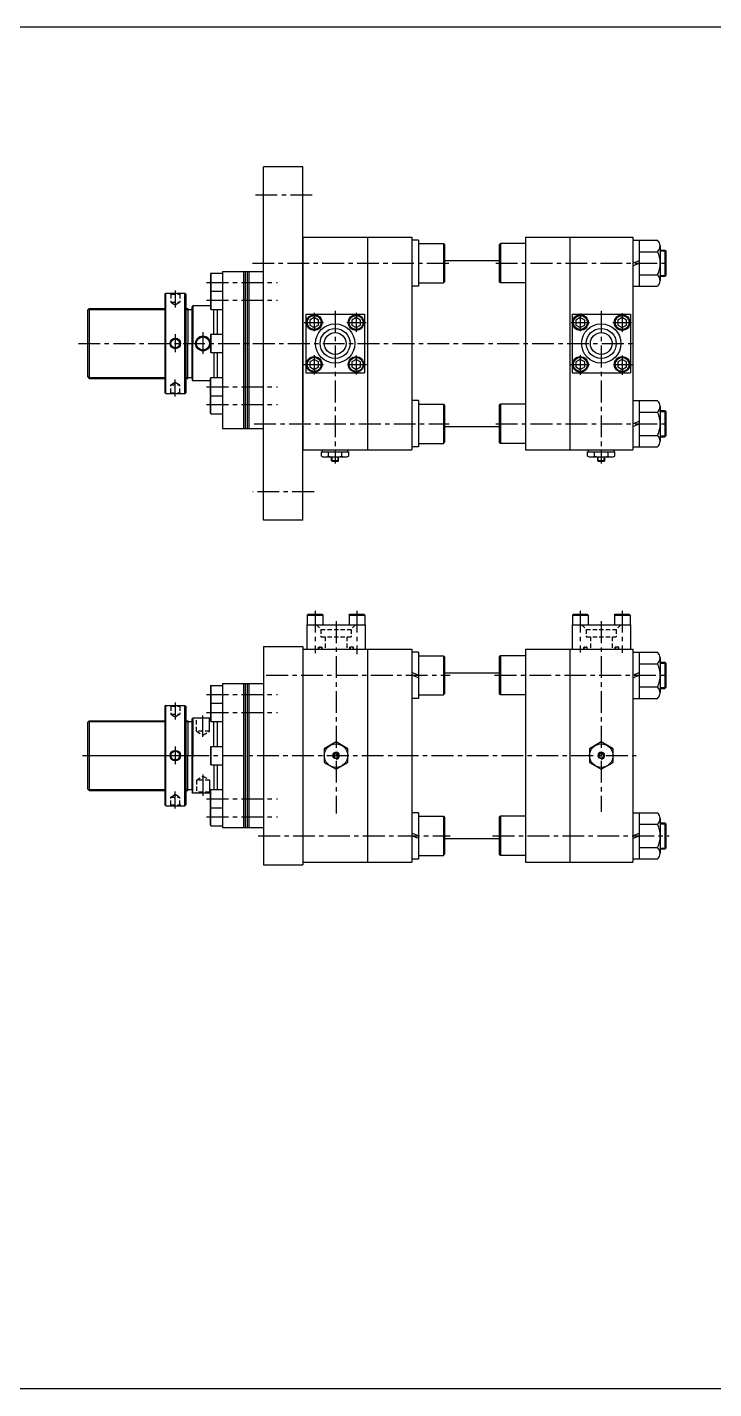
# Model space of a CAD drawing. Extents: x -819 to 9283, y 0 to 5329.
# Drawn here: x 1800 to 2587, y 0 to 1560 of the extents above; entities that cross this region are included whole.
import ezdxf

# ---------------------------------------------------------------- set-up
doc = ezdxf.new("R2010")
doc.units = 0
doc.header["$LTSCALE"] = 10
doc.header["$MEASUREMENT"] = 0
doc.linetypes.add('CENTERX2', pattern=[4, 2.5, -0.5, 0.5, -0.5])
doc.linetypes.add('HIDDENX2', pattern=[0.75, 0.5, -0.25])
doc.layers.get('0').update_dxf_attribs({"linetype": 'CONTINUOUS'})
doc.layers.get('DEFPOINTS').update_dxf_attribs({"linetype": 'CONTINUOUS'})
for name, color, linetype in [('CEN', 1, 'CENTERX2'), ('HID', 2, 'HIDDENX2'), ('ML', 7, 'CONTINUOUS')]:
    doc.layers.add(name, color=color, linetype=linetype)

msp = doc.modelspace()

# ---------------------------------------------------------------- linework, layer by layer
for p, q in [((9283.2, 1560.3), (0, 1560.3)), ((9283.2, 0), (0, 0))]:
    msp.add_line(p, q)
at = {"color": 7, "linetype": 'Continuous'}
for p, q in [((2137.1, 1068.8), (2137.1, 1073.9)), ((2137.1, 1073.9), (2143.4, 1073.9)), ((2138.1, 1073.9), (2138.1, 1075.9)), ((2138.1, 1075.9), (2167.3, 1075.9)), ((2140.3, 1067.9), (2165.1, 1067.9)), ((2143.4, 1073.9), (2168.3, 1073.9)), ((2144.9, 1068.8), (2144.9, 1073.9)), ((2148.7, 1068.1), (2148.7, 1068.1)), ((2148.7, 1063.4), (2148.7, 1067.9)), ((2148.7, 1063.4), (2149.2, 1062.9)), ((2156.7, 1063.4), (2148.7, 1063.4)), ((2149.2, 1062.9), (2156.2, 1062.9)), ((2156.7, 1063.4), (2156.2, 1062.9)), ((2156.7, 1063.4), (2156.7, 1067.9)), ((2160.5, 1068.8), (2160.5, 1073.9)), ((2167.3, 1073.9), (2167.3, 1075.9)), ((2168.3, 1068.8), (2168.3, 1073.9)), ((2442.1, 1068.8), (2442.1, 1073.9)), ((2442.1, 1073.9), (2448.4, 1073.9)), ((2443.1, 1073.9), (2443.1, 1075.9)), ((2443.1, 1075.9), (2472.3, 1075.9)), ((2445.3, 1067.9), (2470.1, 1067.9)), ((2448.4, 1073.9), (2473.3, 1073.9)), ((2449.9, 1068.8), (2449.9, 1073.9)), ((2453.7, 1068.1), (2453.7, 1068.1)), ((2453.7, 1063.4), (2453.7, 1067.9)), ((2453.7, 1063.4), (2454.2, 1062.9)), ((2461.7, 1063.4), (2453.7, 1063.4)), ((2454.2, 1062.9), (2461.2, 1062.9)), ((2461.7, 1063.4), (2461.2, 1062.9)), ((2461.7, 1063.4), (2461.7, 1067.9)), ((2465.5, 1068.8), (2465.5, 1073.9)), ((2472.3, 1073.9), (2472.3, 1075.9)), ((2473.3, 1068.8), (2473.3, 1073.9))]:
    msp.add_line(p, q, dxfattribs=at)
for points in [[(2140.2, 717.8), (2153.7, 710), (2167.2, 717.8), (2167.2, 733.4), (2153.7, 741.2), (2140.2, 733.4)], [(2444.2, 717.8), (2457.7, 710), (2471.2, 717.8), (2471.2, 733.4), (2457.7, 741.2), (2444.2, 733.4)], [(2152.2, 728.1), (2150.8, 725.6), (2152.2, 723.1), (2155.1, 723.1), (2156.6, 725.6), (2155.1, 728.1)], [(2456.2, 728.1), (2454.8, 725.6), (2456.2, 723.1), (2459.1, 723.1), (2460.6, 725.6), (2459.1, 728.1)]]:
    msp.add_lwpolyline(points, close=True, dxfattribs=at)
for centre, radius in [((2153.7, 725.6), 13.5), ((2457.7, 725.6), 13.5), ((2153.7, 725.6), 3.5), ((2457.7, 725.6), 3.5)]:
    msp.add_circle(centre, radius, dxfattribs=at)
for centre, radius, start, end in [((2140.3, 1073.5), 5.62, 235.6158, 270), ((2141, 1076.1), 8.22, 241.7006, 298.2994), ((2152.7, 1099.2), 31.3, 255.6172, 270.0141), ((2152.7, 1099.2), 31.3, 269.9859, 284.3828), ((2164.4, 1076.1), 8.22, 241.7006, 298.2994), ((2445.3, 1073.5), 5.62, 235.6158, 270), ((2446, 1076.1), 8.22, 241.7006, 298.2994), ((2457.7, 1099.2), 31.3, 255.6172, 270.0141), ((2457.7, 1099.2), 31.3, 269.9859, 284.3828), ((2469.4, 1076.1), 8.22, 241.7006, 298.2994)]:
    msp.add_arc(centre, radius, start, end, dxfattribs=at)
at = {"layer": 'CEN'}
for p, q in [((2126.4, 1367.9), (2060.6, 1367.9)), ((2057.9, 1289.9), (2283.6, 1289.9)), ((2336.7, 1289.9), (2535.7, 1289.9)), ((2005.3, 1267.9), (2086.8, 1267.9)), ((1969.5, 1258.6), (1969.5, 1239)), ((2005.3, 1247.4), (2086.8, 1247.4)), ((2128.7, 1233.1), (2128.7, 1211.9)), ((2152.7, 1235.4), (2152.7, 1060.4)), ((2176.7, 1233.1), (2176.7, 1211.1)), ((2457.7, 1235.4), (2457.7, 1060.4)), ((2117, 1221.9), (2139.2, 1221.9)), ((2166.1, 1221.9), (2188.4, 1221.8)), ((2423.3, 1221.9), (2444.2, 1221.9)), ((2433.7, 1232.3), (2433.7, 1211.9)), ((2471.1, 1221.9), (2492.5, 1221.9)), ((2481.7, 1232.6), (2481.7, 1211.1)), ((1969.5, 1208.4), (1969.5, 1188.1)), ((2001.2, 1211), (2001.2, 1184.7)), ((1858.5, 1197.9), (2497.7, 1197.9)), ((2116.7, 1173.9), (2139.4, 1173.9)), ((2128.7, 1184.4), (2128.7, 1162.4)), ((2166.7, 1173.9), (2188.7, 1173.9)), ((2176.7, 1184), (2176.7, 1162.4)), ((2422.1, 1173.9), (2444.4, 1173.9)), ((2433.7, 1184.4), (2433.7, 1162.1)), ((2471.7, 1173.9), (2493, 1173.9)), ((2481.7, 1184), (2481.7, 1162.1)), ((1969.5, 1137.1), (1969.5, 1156.7)), ((2005.3, 1148.4), (2086.8, 1148.4)), ((2005.3, 1127.9), (2086.8, 1127.9)), ((2059.9, 1105.9), (2283.5, 1105.9)), ((2336.7, 1105.9), (2535.7, 1105.9)), ((2128.6, 1027.9), (2058.3, 1027.9)), ((2129.7, 891.6), (2129.7, 843)), ((2177.7, 891.6), (2177.7, 842)), ((2433.7, 891.6), (2433.7, 843.6)), ((2481.7, 891.6), (2481.7, 843.4)), ((2153.7, 879.6), (2153.7, 659.1)), ((2457.7, 879.6), (2457.7, 661)), ((2073.7, 817.6), (2284.7, 817.6)), ((2335.4, 817.6), (2535.7, 817.6)), ((1969.5, 786.3), (1969.5, 766.8)), ((2005.3, 795.6), (2086.8, 795.6)), ((2001.2, 747), (2001.2, 771.7)), ((2005.3, 775.1), (2086.8, 775.1)), ((1969.5, 736.1), (1969.5, 715.8)), ((1863.3, 725.6), (2497.7, 725.6)), ((1878.4, 725.6), (1986.7, 725.6)), ((1878.4, 725.6), (1986.7, 725.6)), ((2001.2, 704.1), (2001.2, 679.5)), ((1969.5, 664.8), (1969.5, 684.4)), ((2005.3, 676.1), (2086.8, 676.1)), ((2005.3, 655.6), (2086.8, 655.6)), ((2064.5, 633.6), (2284.5, 633.6)), ((2333.2, 633.6), (2535.7, 633.6))]:
    msp.add_line(p, q, dxfattribs=at)
at = {"layer": 'DEFPOINTS', "color": 0, "linetype": 'ByBlock'}
for p in [(1988.7, 1239.9), (1988.7, 1155.9), (1988.7, 767.6), (1988.7, 683.6)]:
    msp.add_point(p, dxfattribs=at)
at = {"layer": 'HID'}
for p, q in [((1964.5, 1254.4), (1963.5, 1255.4)), ((1964.5, 1254.4), (1964.5, 1245.4)), ((1964.5, 1254.4), (1974.5, 1254.4)), ((1974.5, 1254.4), (1975.5, 1255.4)), ((1974.5, 1254.4), (1974.5, 1245.4)), ((1964.5, 1245.4), (1974.5, 1245.4)), ((1964.5, 1245.4), (1969.5, 1242.2)), ((1969.5, 1242.2), (1974.5, 1245.4)), ((1964.5, 1141.4), (1963.5, 1140.4)), ((1964.5, 1150.4), (1969.5, 1153.5)), ((1964.5, 1141.4), (1964.5, 1150.4)), ((1964.5, 1150.4), (1974.5, 1150.4)), ((1964.5, 1141.4), (1974.5, 1141.4)), ((1969.5, 1153.5), (1974.5, 1150.4)), ((1974.5, 1141.4), (1974.5, 1150.4)), ((1974.5, 1141.4), (1975.5, 1140.4)), ((2131.2, 875.6), (2136.4, 870.3)), ((2176.2, 875.6), (2170.9, 870.3)), ((2435.2, 875.6), (2440.4, 870.3)), ((2480.2, 875.6), (2474.9, 870.3)), ((2136.4, 870.3), (2136.4, 861.6)), ((2136.4, 870.3), (2170.9, 870.3)), ((2136.4, 861.6), (2170.9, 861.6)), ((2141.2, 861.6), (2141.2, 847.6)), ((2166.2, 861.6), (2166.2, 847.6)), ((2170.9, 870.3), (2170.9, 861.6)), ((2440.4, 870.3), (2474.9, 870.3)), ((2440.4, 870.3), (2440.4, 861.6)), ((2440.4, 861.6), (2474.9, 861.6)), ((2445.2, 861.6), (2445.2, 847.6)), ((2470.2, 861.6), (2470.2, 847.6)), ((2474.9, 870.3), (2474.9, 861.6)), ((2133.7, 850), (2137.7, 850)), ((2133.7, 847.6), (2133.7, 850)), ((2137.7, 847.6), (2137.7, 850)), ((2169.7, 847.6), (2169.7, 850)), ((2173.7, 850), (2169.7, 850)), ((2173.7, 847.6), (2173.7, 850)), ((2437.7, 850), (2441.7, 850)), ((2437.7, 847.6), (2437.7, 850)), ((2441.7, 847.6), (2441.7, 850)), ((2473.7, 847.6), (2473.7, 850)), ((2477.7, 850), (2473.7, 850)), ((2477.7, 847.6), (2477.7, 850)), ((1964.5, 782.1), (1963.5, 783.1)), ((1964.5, 782.1), (1964.5, 773.1)), ((1964.5, 782.1), (1974.5, 782.1)), ((1974.5, 782.1), (1975.5, 783.1)), ((1974.5, 782.1), (1974.5, 773.1)), ((1964.5, 773.1), (1974.5, 773.1)), ((1964.5, 773.1), (1969.5, 769.9)), ((1969.5, 769.9), (1974.5, 773.1)), ((1993.7, 753.6), (1993.7, 767.6)), ((2008.7, 753.6), (1993.7, 753.6)), ((1993.7, 753.6), (2001.2, 749)), ((2001.2, 749), (2008.7, 753.6)), ((1993.7, 697.6), (2001.2, 702.2)), ((2001.2, 702.2), (2008.7, 697.6)), ((2008.7, 697.6), (1993.7, 697.6)), ((1993.7, 697.6), (1993.7, 683.6)), ((1964.5, 678.1), (1969.5, 681.3)), ((1964.5, 669.1), (1964.5, 678.1)), ((1964.5, 678.1), (1974.5, 678.1)), ((1969.5, 681.3), (1974.5, 678.1)), ((1974.5, 669.1), (1974.5, 678.1)), ((1992.7, 682.6), (1993.7, 683.6)), ((2008.7, 683.6), (1993.7, 683.6)), ((1964.5, 669.1), (1963.5, 668.1)), ((1964.5, 669.1), (1974.5, 669.1)), ((1974.5, 669.1), (1975.5, 668.1))]:
    msp.add_line(p, q, dxfattribs=at)
for centre, start, end in [((2135, 848.8), 90, 270), ((2136.3, 848.8), 270, 90), ((2171, 848.8), 90, 270), ((2172.4, 848.8), 270, 90), ((2439, 848.8), 90, 270), ((2440.3, 848.8), 270, 90), ((2475, 848.8), 90, 270), ((2476.4, 848.8), 270, 90)]:
    msp.add_arc(centre, 1.2, start, end, dxfattribs=at)
at = {"layer": 'ML'}
for p, q in [((2115.7, 1400.4), (2070.7, 1400.4)), ((2070.7, 995.4), (2070.7, 1400.4)), ((2115.7, 995.4), (2115.7, 1400.4)), ((2115.7, 1319.9), (2115.7, 1075.9)), ((2115.7, 1319.9), (2240.7, 1319.9)), ((2189.7, 1319.9), (2189.7, 1075.9)), ((2240.7, 1319.9), (2240.7, 1075.9)), ((2248.2, 1316.4), (2240.7, 1316.4)), ((2248.2, 1316.4), (2248.2, 1263.4)), ((2248.2, 1312.4), (2276.7, 1312.4)), ((2276.7, 1312.4), (2276.7, 1267.4)), ((2276.7, 1312.4), (2278.2, 1311)), ((2278.2, 1311), (2278.2, 1268.7)), ((2342.2, 1312.4), (2340.7, 1311)), ((2340.7, 1311), (2340.7, 1268.7)), ((2370.7, 1312.4), (2342.2, 1312.4)), ((2342.2, 1312.4), (2342.2, 1267.4)), ((2370.7, 1319.9), (2493.7, 1319.9)), ((2370.7, 1319.9), (2370.7, 1075.9)), ((2421.7, 1319.9), (2421.7, 1075.9)), ((2493.7, 1319.9), (2493.7, 1075.9)), ((2493.7, 1316.4), (2522.2, 1316.4)), ((2501.2, 1316.4), (2501.2, 1263.4)), ((2501.2, 1303.1), (2522.2, 1303.1)), ((2525.2, 1310.2), (2525.2, 1303.1)), ((2525.2, 1304.9), (2530.7, 1304.9)), ((2525.2, 1303.1), (2525.2, 1289.9)), ((2530.7, 1304.9), (2530.7, 1274.9)), ((2530.7, 1304.9), (2531.7, 1303.9)), ((2531.7, 1303.9), (2531.7, 1275.9)), ((2023.7, 1280.4), (2023.7, 1100.4)), ((2023.7, 1280.4), (2070.7, 1280.4)), ((2047.7, 1280.4), (2047.7, 1100.4)), ((2049.7, 1280.4), (2049.7, 1100.4)), ((2051.7, 1280.4), (2051.7, 1100.4)), ((2053.7, 1280.4), (2053.7, 1100.4)), ((2278.2, 1292.9), (2340.7, 1292.9)), ((2525.2, 1289.9), (2525.2, 1269.8)), ((2010.4, 1278.4), (2009.7, 1277.7)), ((2009.7, 1277.7), (2009.7, 1258.1)), ((2010.4, 1278.4), (2023.7, 1278.4)), ((2010.4, 1278.4), (2010.4, 1257.4)), ((2248.2, 1267.4), (2276.7, 1267.4)), ((2276.7, 1267.4), (2278.2, 1268.7)), ((2342.2, 1267.4), (2340.7, 1268.7)), ((2370.7, 1267.4), (2342.2, 1267.4)), ((2501.2, 1276.6), (2522.2, 1276.6)), ((2525.2, 1274.9), (2530.7, 1274.9)), ((2530.7, 1274.9), (2531.7, 1275.9)), ((1958.5, 1255.4), (1957.5, 1254.4)), ((1957.5, 1254.4), (1957.5, 1141.4)), ((1958.5, 1140.4), (1958.5, 1255.4)), ((1958.5, 1255.4), (1980.5, 1255.4)), ((1980.5, 1140.4), (1980.5, 1255.4)), ((1980.5, 1255.4), (1981.5, 1254.4)), ((1981.5, 1254.4), (1981.5, 1141.4)), ((2010.1, 1257.6), (2009.7, 1258.1)), ((2010.4, 1257.9), (2009.7, 1257.2)), ((2009.7, 1257.2), (2009.7, 1237.6)), ((2010.4, 1257.9), (2023.7, 1257.9)), ((2010.4, 1257.9), (2010.4, 1236.9)), ((2248.2, 1263.4), (2240.7, 1263.4)), ((2493.7, 1263.4), (2522.2, 1263.4)), ((1868.7, 1235.9), (1870.7, 1237.9)), ((1868.7, 1235.9), (1870.7, 1237.9)), ((1868.7, 1235.9), (1868.7, 1159.9)), ((1870.7, 1237.9), (1957.5, 1237.9)), ((1870.7, 1237.9), (1870.7, 1157.9)), ((1981.5, 1237.9), (1983.7, 1237.9)), ((1983.7, 1237.9), (1983.7, 1197.9)), ((1983.7, 1236.9), (1988.7, 1236.9)), ((1989.7, 1240.9), (1988.7, 1239.9)), ((1988.7, 1197.9), (1988.7, 1239.9)), ((1988.7, 1158.9), (1988.7, 1236.9)), ((1989.7, 1240.9), (1989.7, 1197.9)), ((2009.7, 1240.9), (1989.7, 1240.9)), ((2010.4, 1236.9), (2009.7, 1237.6)), ((2010.4, 1236.9), (2023.7, 1236.9)), ((2013.7, 1208.4), (2013.7, 1236.9)), ((2017.7, 1208.4), (2017.7, 1236.9)), ((2017.7, 1208.4), (2017.7, 1236.9)), ((2119.2, 1231.4), (2119.2, 1164.4)), ((2119.2, 1231.4), (2186.2, 1231.4)), ((2186.2, 1231.4), (2186.2, 1164.4)), ((2424.2, 1231.4), (2491.2, 1231.4)), ((2424.2, 1231.4), (2424.2, 1164.4)), ((2491.2, 1231.4), (2491.2, 1164.4)), ((2010.4, 1208.4), (2009.7, 1207.7)), ((2009.7, 1207.7), (2009.7, 1188.1)), ((2010.4, 1208.4), (2023.7, 1208.4)), ((2010.4, 1208.4), (2010.4, 1187.4)), ((1983.7, 1157.9), (1983.7, 1197.9)), ((1988.7, 1197.9), (1988.7, 1155.9)), ((1989.7, 1154.9), (1989.7, 1197.9)), ((2010.4, 1187.4), (2009.7, 1188.1)), ((2010.4, 1187.4), (2023.7, 1187.4)), ((2013.7, 1187.4), (2013.7, 1158.9)), ((2017.7, 1158.9), (2017.7, 1187.4)), ((1868.7, 1159.9), (1870.7, 1157.9)), ((1868.7, 1159.9), (1870.7, 1157.9)), ((1870.7, 1157.9), (1957.5, 1157.9)), ((1981.5, 1157.9), (1983.7, 1157.9)), ((1983.7, 1158.9), (1988.7, 1158.9)), ((1989.7, 1154.9), (1988.7, 1155.9)), ((2009.7, 1154.9), (1989.7, 1154.9)), ((2010.4, 1158.9), (2009.7, 1158.2)), ((2009.7, 1138.6), (2009.7, 1158.2)), ((2010.4, 1137.9), (2010.4, 1158.9)), ((2010.4, 1158.9), (2023.7, 1158.9)), ((2119.2, 1164.4), (2186.2, 1164.4)), ((2424.2, 1164.4), (2491.2, 1164.4)), ((1958.5, 1140.4), (1957.5, 1141.4)), ((1958.5, 1140.4), (1980.5, 1140.4)), ((1980.5, 1140.4), (1981.5, 1141.4)), ((2010.4, 1137.9), (2009.7, 1138.6)), ((2010.1, 1138.1), (2009.7, 1137.7)), ((2009.7, 1118.1), (2009.7, 1137.7)), ((2010.4, 1117.4), (2010.4, 1138.4)), ((2010.4, 1137.9), (2023.7, 1137.9)), ((2248.2, 1132.4), (2240.7, 1132.4)), ((2248.2, 1132.4), (2248.2, 1079.4)), ((2248.2, 1128.4), (2276.7, 1128.4)), ((2276.7, 1128.4), (2276.7, 1083.4)), ((2276.7, 1128.4), (2278.2, 1127)), ((2278.2, 1127), (2278.2, 1084.7)), ((2342.2, 1128.4), (2340.7, 1127.4)), ((2340.7, 1127.4), (2340.7, 1084.3)), ((2370.7, 1128.4), (2342.2, 1128.4)), ((2342.2, 1128.4), (2342.2, 1083.4)), ((2493.7, 1132.4), (2522.2, 1132.4)), ((2501.2, 1132.4), (2501.2, 1079.4)), ((2525.2, 1126.2), (2525.2, 1119.1)), ((2010.4, 1117.4), (2009.7, 1118.1)), ((2010.4, 1117.4), (2023.7, 1117.4)), ((2501.2, 1119.1), (2522.2, 1119.1)), ((2525.2, 1120.9), (2530.7, 1120.9)), ((2525.2, 1119.1), (2525.2, 1105.9)), ((2530.7, 1120.9), (2530.7, 1090.9)), ((2530.7, 1120.9), (2531.7, 1119.9)), ((2531.7, 1119.9), (2531.7, 1091.9)), ((2023.7, 1100.4), (2070.7, 1100.4)), ((2278.2, 1102.9), (2340.7, 1102.9)), ((2501.2, 1092.6), (2522.2, 1092.6)), ((2525.2, 1105.9), (2525.2, 1085.8)), ((2248.2, 1079.4), (2240.7, 1079.4)), ((2248.2, 1083.4), (2276.7, 1083.4)), ((2276.7, 1083.4), (2278.2, 1084.7)), ((2342.2, 1083.4), (2340.7, 1084.3)), ((2370.7, 1083.4), (2342.2, 1083.4)), ((2493.7, 1079.4), (2522.2, 1079.4)), ((2525.2, 1090.9), (2530.7, 1090.9)), ((2530.7, 1090.9), (2531.7, 1091.9)), ((2115.7, 1075.9), (2240.7, 1075.9)), ((2370.7, 1075.9), (2493.7, 1075.9)), ((2115.7, 995.4), (2070.7, 995.4)), ((2120.2, 875.6), (2187.2, 875.6)), ((2120.2, 875.6), (2120.2, 847.6)), ((2120.7, 886.6), (2121.7, 887.6)), ((2120.7, 886.6), (2120.7, 875.6)), ((2120.7, 886.6), (2138.7, 886.6)), ((2121.7, 887.6), (2137.7, 887.6)), ((2137.7, 887.6), (2138.7, 886.6)), ((2138.7, 886.6), (2138.7, 875.6)), ((2168.7, 886.6), (2169.7, 887.6)), ((2168.7, 886.6), (2168.7, 875.6)), ((2168.7, 886.6), (2186.7, 886.6)), ((2169.7, 887.6), (2185.7, 887.6)), ((2185.7, 887.6), (2186.7, 886.6)), ((2186.7, 886.6), (2186.7, 875.6)), ((2187.2, 875.6), (2187.2, 847.6)), ((2424.2, 875.6), (2491.2, 875.6)), ((2424.2, 875.6), (2424.2, 847.6)), ((2424.7, 886.6), (2425.7, 887.6)), ((2424.7, 886.6), (2442.7, 886.6)), ((2424.7, 886.6), (2424.7, 875.6)), ((2425.7, 887.6), (2441.7, 887.6)), ((2441.7, 887.6), (2442.7, 886.6)), ((2442.7, 886.6), (2442.7, 875.6)), ((2472.7, 886.6), (2473.7, 887.6)), ((2472.7, 886.6), (2490.7, 886.6)), ((2472.7, 886.6), (2472.7, 875.6)), ((2473.7, 887.6), (2489.7, 887.6)), ((2489.7, 887.6), (2490.7, 886.6)), ((2490.7, 886.6), (2490.7, 875.6)), ((2491.2, 875.6), (2491.2, 847.6)), ((2070.7, 850.6), (2070.7, 600.6)), ((2070.7, 850.6), (2115.7, 850.6)), ((2115.7, 850.6), (2115.7, 600.6)), ((2115.7, 847.6), (2240.7, 847.6)), ((2115.7, 847.6), (2115.7, 603.6)), ((2189.7, 847.6), (2189.7, 603.6)), ((2240.7, 847.6), (2240.7, 603.6)), ((2248.2, 844.1), (2240.7, 844.1)), ((2248.2, 844.1), (2248.2, 791.1)), ((2370.7, 847.6), (2370.7, 603.6)), ((2370.7, 847.6), (2493.7, 847.6)), ((2421.7, 847.6), (2421.7, 603.6)), ((2493.7, 847.6), (2493.7, 603.6)), ((2493.7, 844.1), (2522.2, 844.1)), ((2501.2, 844.1), (2501.2, 791.1)), ((2248.2, 840.1), (2276.7, 840.1)), ((2276.7, 840.1), (2276.7, 795.1)), ((2276.7, 840.1), (2278.2, 838.7)), ((2278.2, 838.7), (2278.2, 796.5)), ((2342.2, 840.1), (2340.7, 838.7)), ((2340.7, 838.7), (2340.7, 796.5)), ((2342.2, 840.1), (2342.2, 795.1)), ((2370.7, 840.1), (2342.2, 840.1)), ((2501.2, 830.9), (2522.2, 830.9)), ((2525.2, 838), (2525.2, 830.9)), ((2525.2, 832.6), (2530.7, 832.6)), ((2525.2, 830.9), (2525.2, 817.6)), ((2530.7, 832.6), (2530.7, 802.6)), ((2530.7, 832.6), (2531.7, 831.6)), ((2531.7, 831.6), (2531.7, 803.6)), ((2278.2, 820.6), (2340.7, 820.6)), ((2525.2, 817.6), (2525.2, 797.6)), ((2010.4, 806.1), (2009.7, 805.4)), ((2009.7, 805.4), (2009.7, 785.8)), ((2010.4, 806.1), (2023.7, 806.1)), ((2010.4, 806.1), (2010.4, 785.1)), ((2023.7, 808.1), (2023.7, 643.1)), ((2023.7, 808.1), (2070.7, 808.1)), ((2047.7, 808.1), (2047.7, 643.1)), ((2049.7, 808.1), (2049.7, 643.1)), ((2051.7, 808.1), (2051.7, 643.1)), ((2053.7, 808.1), (2053.7, 643.1)), ((2276.7, 795.1), (2278.2, 796.5)), ((2342.2, 795.1), (2340.7, 796.5)), ((2501.2, 804.3), (2522.2, 804.3)), ((2525.2, 802.6), (2530.7, 802.6)), ((2530.7, 802.6), (2531.7, 803.6)), ((1958.5, 783.1), (1957.5, 782.1)), ((1957.5, 782.1), (1957.5, 669.1)), ((1958.5, 668.1), (1958.5, 783.1)), ((1958.5, 783.1), (1980.5, 783.1)), ((1980.5, 668.1), (1980.5, 783.1)), ((1980.5, 783.1), (1981.5, 782.1)), ((1981.5, 782.1), (1981.5, 669.1)), ((2010.1, 785.3), (2009.7, 785.8)), ((2010.4, 785.6), (2009.7, 784.9)), ((2009.7, 784.9), (2009.7, 765.3)), ((2010.4, 785.6), (2023.7, 785.6)), ((2010.4, 785.6), (2010.4, 764.6)), ((2248.2, 791.1), (2240.7, 791.1)), ((2248.2, 795.1), (2276.7, 795.1)), ((2370.7, 795.1), (2342.2, 795.1)), ((2493.7, 791.1), (2522.2, 791.1)), ((1868.7, 763.6), (1870.7, 765.6)), ((1868.7, 763.6), (1870.7, 765.6)), ((1870.7, 765.6), (1957.5, 765.6)), ((1870.7, 765.6), (1870.7, 685.6)), ((1981.5, 765.6), (1983.7, 765.6)), ((1983.7, 765.6), (1983.7, 725.6)), ((1983.7, 764.6), (1988.7, 764.6)), ((1989.7, 768.6), (1988.7, 767.6)), ((1988.7, 725.6), (1988.7, 767.6)), ((1988.7, 686.6), (1988.7, 764.6)), ((1989.7, 768.6), (1989.7, 725.6)), ((2009.7, 768.6), (1989.7, 768.6)), ((2008.7, 753.6), (2008.7, 767.6)), ((2010.4, 764.6), (2009.7, 765.3)), ((2010.4, 764.6), (2023.7, 764.6)), ((2013.7, 736.1), (2013.7, 764.6)), ((2017.7, 736.1), (2017.7, 764.6)), ((2017.7, 736.1), (2017.7, 764.6)), ((1868.7, 763.6), (1868.7, 687.6)), ((2010.4, 736.1), (2009.7, 735.4)), ((2009.7, 735.4), (2009.7, 715.8)), ((2010.4, 736.1), (2023.7, 736.1)), ((2010.4, 736.1), (2010.4, 715.1)), ((1983.7, 685.6), (1983.7, 725.6)), ((1988.7, 725.6), (1988.7, 683.6)), ((1989.7, 682.6), (1989.7, 725.6)), ((2010.4, 715.1), (2009.7, 715.8)), ((2010.4, 715.1), (2023.7, 715.1)), ((2013.7, 715.1), (2013.7, 686.6)), ((2017.7, 686.6), (2017.7, 715.1)), ((1868.7, 687.6), (1870.7, 685.6)), ((1868.7, 687.6), (1870.7, 685.6)), ((1983.7, 686.6), (1988.7, 686.6)), ((2008.7, 697.6), (2008.7, 683.6)), ((2010.4, 686.6), (2009.7, 685.9)), ((2010.4, 665.6), (2010.4, 686.6)), ((2010.4, 686.6), (2023.7, 686.6)), ((1870.7, 685.6), (1957.5, 685.6)), ((1981.5, 685.6), (1983.7, 685.6)), ((1989.7, 682.6), (1988.7, 683.6)), ((2009.7, 682.6), (1989.7, 682.6)), ((2008.7, 683.6), (2009.7, 682.6)), ((2009.7, 666.3), (2009.7, 685.9)), ((1958.5, 668.1), (1957.5, 669.1)), ((1958.5, 668.1), (1980.5, 668.1)), ((1980.5, 668.1), (1981.5, 669.1)), ((2010.4, 665.6), (2009.7, 666.3)), ((2010.1, 665.8), (2009.7, 665.4)), ((2009.7, 645.8), (2009.7, 665.4)), ((2010.4, 645.1), (2010.4, 666.1)), ((2010.4, 665.6), (2023.7, 665.6)), ((2248.2, 660.1), (2240.7, 660.1)), ((2248.2, 660.1), (2248.2, 607.1)), ((2248.2, 656.1), (2276.7, 656.1)), ((2276.7, 656.1), (2276.7, 611.1)), ((2276.7, 656.1), (2278.2, 654.7)), ((2342.2, 656.1), (2340.7, 655.1)), ((2342.2, 656.1), (2342.2, 611.1)), ((2370.7, 656.1), (2342.2, 656.1)), ((2493.7, 660.1), (2522.2, 660.1)), ((2501.2, 660.1), (2501.2, 607.1)), ((2010.4, 645.1), (2009.7, 645.8)), ((2010.4, 645.1), (2023.7, 645.1)), ((2023.7, 643.1), (2070.7, 643.1)), ((2278.2, 654.7), (2278.2, 612.5)), ((2340.7, 655.1), (2340.7, 612.1)), ((2501.2, 646.9), (2522.2, 646.9)), ((2525.2, 654), (2525.2, 646.9)), ((2525.2, 648.6), (2530.7, 648.6)), ((2525.2, 646.9), (2525.2, 633.6)), ((2530.7, 648.6), (2530.7, 618.6)), ((2530.7, 648.6), (2531.7, 647.6)), ((2531.7, 647.6), (2531.7, 619.6)), ((2278.2, 630.6), (2340.7, 630.6)), ((2525.2, 633.6), (2525.2, 613.6)), ((2248.2, 611.1), (2276.7, 611.1)), ((2276.7, 611.1), (2278.2, 612.5)), ((2342.2, 611.1), (2340.7, 612.1)), ((2370.7, 611.1), (2342.2, 611.1)), ((2501.2, 620.3), (2522.2, 620.3)), ((2525.2, 618.6), (2530.7, 618.6)), ((2530.7, 618.6), (2531.7, 619.6)), ((2070.7, 600.6), (2115.7, 600.6)), ((2115.7, 603.6), (2240.7, 603.6)), ((2248.2, 607.1), (2240.7, 607.1)), ((2370.7, 603.6), (2493.7, 603.6)), ((2522.2, 607.1), (2493.7, 607.1))]:
    msp.add_line(p, q, dxfattribs=at)
at = {"layer": 'ML', "color": 2}
for p, q in [((2525.2, 1303.9), (2531.7, 1303.9)), ((2493.7, 1289.9), (2501.2, 1293)), ((2493.7, 1286.9), (2501.2, 1290)), ((2525.2, 1275.9), (2531.7, 1275.9)), ((1869.7, 1236.9), (1957.5, 1236.9)), ((1981.5, 1236.9), (1983.7, 1236.9)), ((1869.7, 1158.9), (1957.5, 1158.9)), ((1981.5, 1158.9), (1983.7, 1158.9)), ((2493.7, 1105.9), (2501.2, 1109)), ((2525.2, 1119.9), (2531.7, 1119.9)), ((2493.7, 1102.9), (2501.2, 1106)), ((2525.2, 1091.9), (2531.7, 1091.9)), ((2149.2, 1068), (2149.2, 1068.1)), ((2149.2, 1062.9), (2149.2, 1067.9)), ((2156.2, 1062.9), (2156.2, 1067.9)), ((2454.2, 1068), (2454.2, 1068.1)), ((2454.2, 1062.9), (2454.2, 1067.9)), ((2461.2, 1062.9), (2461.2, 1067.9)), ((2525.2, 831.6), (2531.7, 831.6)), ((2248.2, 817.6), (2240.7, 820.8)), ((2248.2, 814.6), (2240.7, 817.8)), ((2493.7, 817.6), (2501.2, 820.8)), ((2493.7, 814.6), (2501.2, 817.8)), ((2525.2, 803.6), (2531.7, 803.6)), ((1869.7, 764.6), (1957.5, 764.6)), ((1981.5, 764.6), (1983.7, 764.6)), ((1869.7, 686.6), (1957.5, 686.6)), ((1981.5, 686.6), (1983.7, 686.6)), ((2525.2, 647.6), (2531.7, 647.6)), ((2248.2, 633.6), (2240.7, 636.8)), ((2248.2, 630.6), (2240.7, 633.8)), ((2493.7, 633.6), (2501.2, 636.8)), ((2493.7, 630.6), (2501.2, 633.8)), ((2525.2, 619.6), (2531.7, 619.6))]:
    msp.add_line(p, q, dxfattribs=at)
at = {"layer": 'ML'}
for points in [[(2133.7, 1224.7), (2128.7, 1227.6), (2123.7, 1224.7), (2123.7, 1219), (2128.7, 1216.1), (2133.7, 1219)], [(2181.7, 1224.7), (2176.7, 1227.6), (2171.7, 1224.7), (2171.7, 1219), (2176.7, 1216.1), (2181.7, 1219)], [(2438.7, 1224.7), (2433.7, 1227.6), (2428.7, 1224.7), (2428.7, 1219), (2433.7, 1216.1), (2438.7, 1219)], [(2486.7, 1224.7), (2481.7, 1227.6), (2476.7, 1224.7), (2476.7, 1219), (2481.7, 1216.1), (2486.7, 1219)], [(2133.7, 1176.7), (2128.7, 1179.6), (2123.7, 1176.7), (2123.7, 1171), (2128.7, 1168.1), (2133.7, 1171)], [(2181.7, 1176.7), (2176.7, 1179.6), (2171.7, 1176.7), (2171.7, 1171), (2176.7, 1168.1), (2181.7, 1171)], [(2438.7, 1176.7), (2433.7, 1179.6), (2428.7, 1176.7), (2428.7, 1171), (2433.7, 1168.1), (2438.7, 1171)], [(2486.7, 1176.7), (2481.7, 1179.6), (2476.7, 1176.7), (2476.7, 1171), (2481.7, 1168.1), (2486.7, 1171)]]:
    msp.add_lwpolyline(points, close=True, dxfattribs=at)
for centre, radius in [((2128.7, 1221.9), 9), ((2128.7, 1221.9), 8), ((2152.7, 1197.9), 22.5), ((2176.7, 1221.9), 9), ((2176.7, 1221.9), 8), ((2433.7, 1221.9), 9), ((2433.7, 1221.9), 8), ((2457.7, 1197.9), 22.5), ((2481.7, 1221.9), 9), ((2481.7, 1221.9), 8), ((1969.5, 1197.9), 6), ((1969.5, 1197.9), 5), ((1969.5, 1197.9), 5), ((2001.2, 1197.9), 8.5), ((2001.2, 1197.9), 7.5), ((2152.7, 1197.9), 17.2), ((2152.7, 1197.9), 12.5), ((2457.7, 1197.9), 17.2), ((2457.7, 1197.9), 12.5), ((2128.7, 1173.9), 9), ((2128.7, 1173.9), 8), ((2176.7, 1173.9), 9), ((2176.7, 1173.9), 8), ((2433.7, 1173.9), 9), ((2433.7, 1173.9), 8), ((2481.7, 1173.9), 9), ((2481.7, 1173.9), 8), ((1969.5, 725.6), 6), ((1969.5, 725.6), 5), ((1969.5, 725.6), 5)]:
    msp.add_circle(centre, radius, dxfattribs=at)
for centre, radius, start, end in [((2516.4, 1309.7), 8.76, 310.9935, 49.0065), ((2494.3, 1289.9), 30.9, 334.5407, 25.4593), ((2516.4, 1270), 8.78, 311.1622, 48.8378), ((2516.4, 1125.7), 8.76, 310.9935, 49.0065), ((2494.3, 1105.9), 30.9, 334.5407, 25.4593), ((2516.4, 1086), 8.78, 311.1622, 48.8378), ((2516.4, 837.5), 8.76, 310.9935, 49.0065), ((2494.3, 817.6), 30.9, 334.5407, 25.4593), ((2516.4, 797.7), 8.78, 311.1622, 48.8378), ((2516.4, 653.5), 8.76, 310.9935, 49.0065), ((2494.3, 633.6), 30.9, 334.5407, 25.4593), ((2516.4, 613.7), 8.78, 311.1622, 48.8378)]:
    msp.add_arc(centre, radius, start, end, dxfattribs=at)
at = {"layer": 'ML', "color": 2}
for centre in [(2153.7, 725.6), (2457.7, 725.6)]:
    msp.add_arc(centre, 4, 270, 180, dxfattribs=at)

doc.saveas('drawing.dxf')
